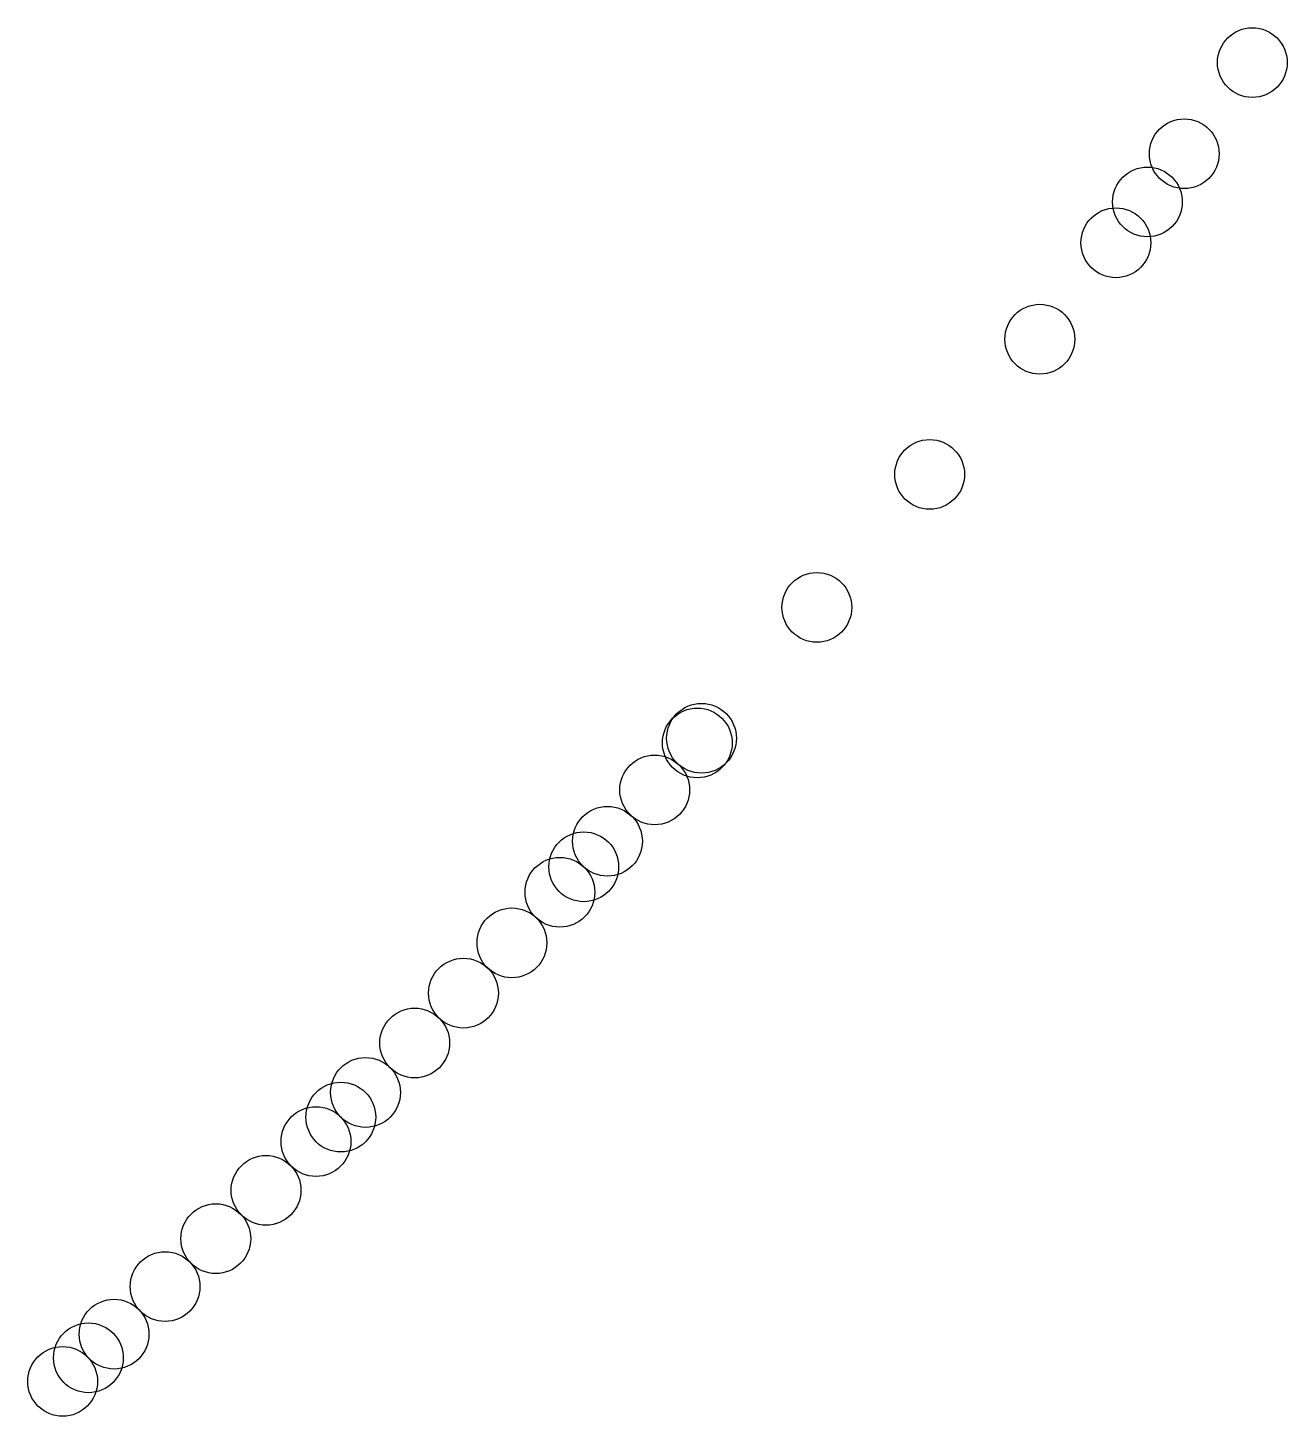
# Model space of a CAD drawing. Header units: feet. Extents: x 4905 to 6015, y 4206 to 4449.
# Drawn here: x 4904.9 to 5085.4, y 4250.4 to 4449.5 of the extents above.
import ezdxf

# ---------------------------------------------------------------- set-up
doc = ezdxf.new("R2010")
doc.units = ezdxf.units.FT
doc.header["$MEASUREMENT"] = 0

msp = doc.modelspace()

# ---------------------------------------------------------------- linework, layer by layer
for centre in [(5080.45, 4444.46, 653.57), (5070.69, 4431.4, 652.9), (5065.41, 4424.49, 652.55), (5060.89, 4418.63, 652.25), (5049.99, 4404.81, 651.53), (5034.2, 4385.43, 650.51), (5018.03, 4366.36, 649.49), (5000.9, 4346.93, 648.43), (5001.5, 4347.6, 648.47), (4994.79, 4340.19, 648.07), (4988.02, 4332.83, 647.71), (4984.62, 4329.17, 647.55), (4981.2, 4325.52, 647.39), (4974.32, 4318.27, 647.1), (4967.38, 4311.06, 646.84), (4960.39, 4303.91, 646.62), (4953.34, 4296.82, 646.43), (4949.8, 4293.29, 646.35), (4946.24, 4289.78, 646.27), (4939.08, 4282.79, 646.15), (4931.88, 4275.86, 646.06), (4924.61, 4268.99, 646.01), (4917.3, 4262.17, 645.99), (4913.62, 4258.78, 646), (4909.93, 4255.4, 646.01)]:
    msp.add_circle(centre, 5)

doc.saveas('drawing.dxf')
